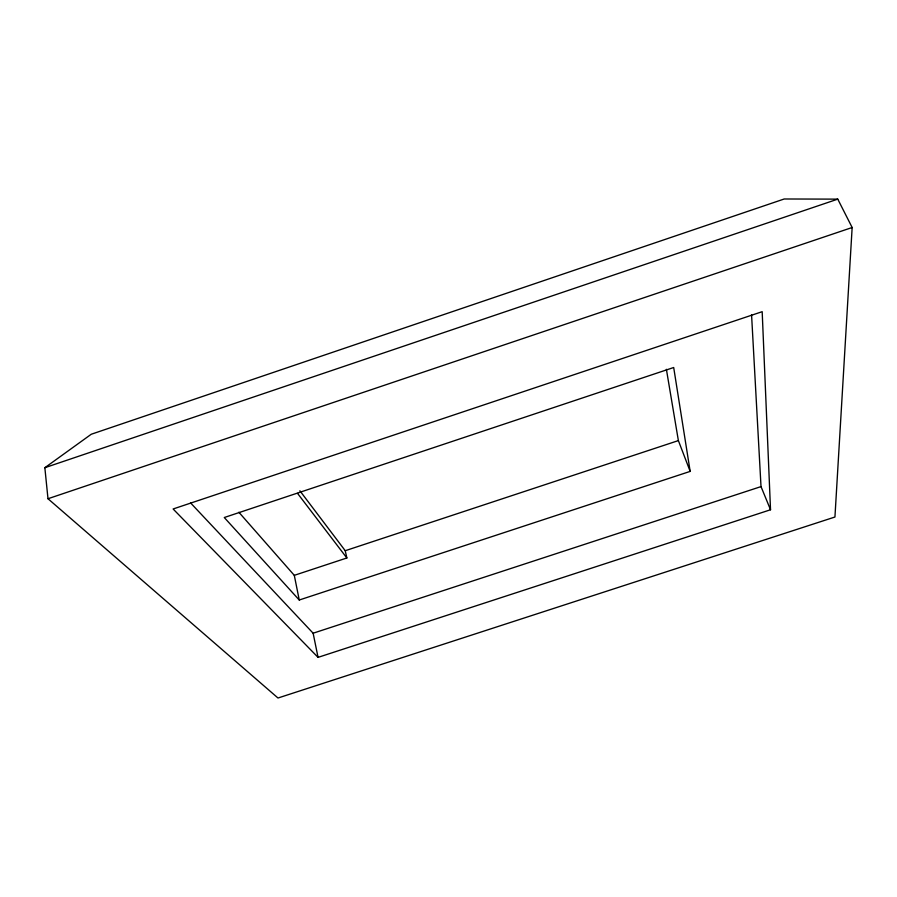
<?xml version="1.0" encoding="UTF-8"?>
<svg xmlns="http://www.w3.org/2000/svg" width="897" height="897" viewBox="0 0 897 897"><rect width="100%" height="100%" fill="white"/><g stroke="black" fill="none" stroke-linecap="round" stroke-linejoin="round"><path stroke-width="1.35" d="M852.15 227.513L834.939 517.02L277.992 698.012L47.989 498.732L44.85 467.707L91.259 434.249L784.213 198.988L837.764 199.134L852.15 227.513L47.989 498.732M44.85 467.707L837.764 199.134M299.878 490.782L345.233 550.713L678.379 440.595L666.393 369.306M238.86 512.232L294.294 575.336L346.859 557.979L345.233 550.713M299.25 600.015L690.163 471.396L673.692 367.512L224.272 517.524L299.25 600.015L294.294 575.336M190.579 502.914L313.131 633.215L761.015 486.6L751.563 314.735M318.054 657.366L770.523 509.765L762.181 311.685L173.11 508.98L318.054 657.366L313.131 633.215M297.535 493.372L346.859 557.979M761.015 486.6L770.523 509.765M678.379 440.595L690.163 471.396"/></g></svg>
